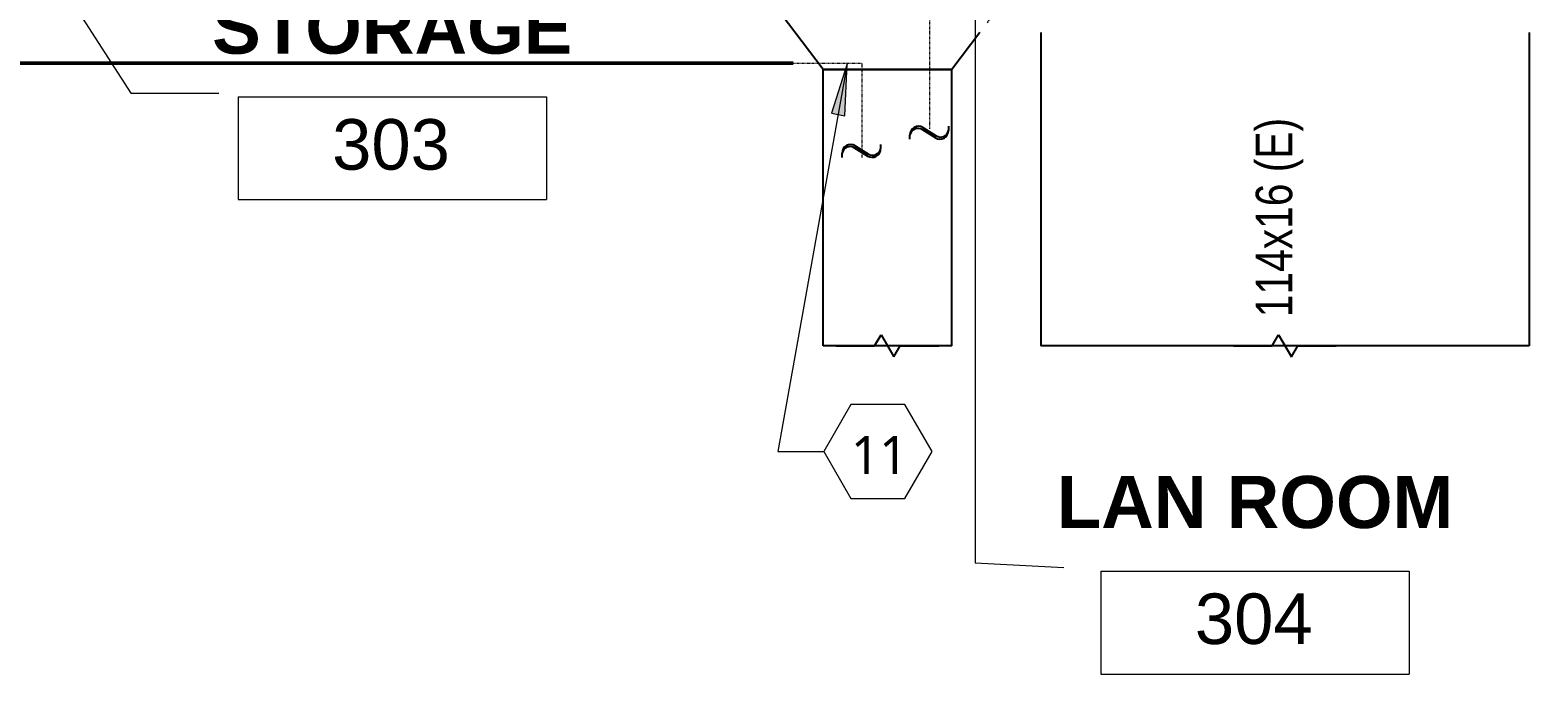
# Model space of a CAD drawing. Header units: inches. Extents: x 12453 to 15257, y -272 to 1517.
# Drawn here: x 14473.7 to 14823.7, y 86.4 to 236.8 of the extents above; entities that cross this region are included whole.
import ezdxf

# ---------------------------------------------------------------- set-up
doc = ezdxf.new("R2010")
doc.units = ezdxf.units.IN
doc.header["$MEASUREMENT"] = 0
doc.linetypes.add('Dash', pattern=[0.25, 0.125, -0.125])
doc.linetypes.add('Hidden 1_16_', pattern=[0.09374999999999999, 0.06249999999999999, -0.03124999999999999])
for name, color, linetype, lineweight in [('A-ANNO-NOTE', 131, 'Continuous', 20), ('A-AREA-IDEN', 2, 'Continuous', 20), ('A-DETL', 90, 'Continuous', 9), ('A-DETL-DEMO', 6, 'Continuous', 18), ('A-DETL-HDLN', 90, 'Dash', 9), ('M-HVAC-DUCT', 70, 'Continuous', 18), ('M-HVAC-DUCT-IDEN', 70, 'Continuous', 20)]:
    doc.layers.add(name, color=color, linetype=linetype, lineweight=lineweight)
doc.styles.add('Arial', font='arial.ttf', dxfattribs={"height": 11.80239520958082})
doc.styles.add('Arial_B', font='arialbd.ttf', dxfattribs={"height": 12.17707442258339})
doc.styles.add('Swis721 BT', font='swiss.ttf', dxfattribs={"width": 0.8, "height": 8.514637904468403})
doc.styles.add('Trebuchet MS', font='trebuc.ttf', dxfattribs={"height": 8.86153846153846})

# ---------------------------------------------------------------- blocks, each defined once
blk = doc.blocks.new('Rectangular Length Eccentric Transition - DTL - Standard-2771309-3RD FLOOR PLAN - NEW')
at = {"layer": 'A-DETL-DEMO', "linetype": 'Hidden 1_16_', "lineweight": 25}
blk.add_line((5.305957072410682, 29.12038852935803), (13.05595707241081, 23.25668894660414), dxfattribs=at)
at = {"layer": 'M-HVAC-DUCT', "lineweight": 25}
for p, q in [((3.288090286157626e-13, -32.00000000000026), (3.288090286157626e-13, 31.99999999999969)), ((3.287370375915088e-13, 31.9999999999997), (1.50000000000033, 31.9999999999997)), ((1.50000000000033, 31.9999999999997), (1.50000000000033, -32.00000000000026)), ((1.499999999999962, 31.99999999999978), (3.055957072410553, 30.82275292435116)), ((1.500000000000365, -32.00000000000014), (1.499999999999962, 31.99999999999978)), ((15.30595707241093, 21.55432455161101), (23.96875000000001, 14.99999999999985)), ((23.96875000000041, -15.00000000000026), (23.96875000000041, 14.99999999999975)), ((23.96875000000041, 14.99999999999975), (24.00000000000039, 14.99999999999975)), ((23.96875000000001, 14.99999999999985), (23.9687500000002, -15.00000000000019)), ((24.00000000000039, 14.99999999999975), (24.00000000000039, -15.00000000000025)), ((23.9687500000002, -15.00000000000019), (1.500000000000362, -32.00000000000014)), ((23.96875000000041, -15.00000000000026), (24.00000000000039, -15.00000000000026)), ((3.287370375915088e-13, -32.00000000000026), (1.50000000000033, -32.00000000000026))]:
    blk.add_line(p, q, dxfattribs=at)
blk = doc.blocks.new('Room Tag - Room Tag-84095-3RD FLOOR PLAN - NEW')
at = {"layer": 'A-AREA-IDEN'}
for p, q in [((-0.3749999999999999, -0.06249999999999998), (-0.3749999999999999, -0.3124999999999999)), ((-0.3749999999999999, -0.06249999999999998), (0.3749999999999999, -0.06249999999999998)), ((0.3749999999999999, -0.06249999999999998), (0.3749999999999999, -0.3124999999999999)), ((-0.3749999999999999, -0.3124999999999999), (0.3749999999999999, -0.3124999999999999))]:
    blk.add_line(p, q, dxfattribs=at)
blk = doc.blocks.new('Note Hexagon - Note Hexagon - _GPI_-1528888-3RD FLOOR PLAN - NEW')
at = {"layer": 'A-ANNO-NOTE'}
for p, q in [((-0.06936595791414911, 0.1146539663481912), (-0.1352839266641504, 0.000480695341454583)), ((0.06246997958585079, 0.1146539663481897), (-0.06936595791414911, 0.1146539663481912)), ((0.1283879483358497, 0.0004806953414513018), (0.06246997958585077, 0.1146539663481897)), ((-0.1352839266641504, 0.0004806953414545882), (-0.06936595791415202, -0.1136925756652837)), ((0.06246997958584775, -0.1136925756652856), (0.1283879483358497, 0.0004806953414513356)), ((-0.06936595791415205, -0.1136925756652837), (0.06246997958584773, -0.1136925756652856))]:
    blk.add_line(p, q, dxfattribs=at)

msp = doc.modelspace()

# ---------------------------------------------------------------- hatches: boundary and pattern name
at = {"layer": 'A-ANNO-NOTE'}
msp.add_hatch(color=256, dxfattribs=at).paths.add_polyline_path([(14664.51672342718, 228.8346187793252), (14660.84528703163, 217.301344416385), (14663.95541925066, 216.7440935484328)], flags=0)

# ---------------------------------------------------------------- linework, layer by layer
for p, q in [((14664.51672342718, 228.8346187793252), (14648.30195874639, 138.3366672138751)), ((14664.51672342718, 228.8346187793252), (14660.84528703163, 217.301344416385)), ((14663.95541925066, 216.7440935484328), (14664.51672342718, 228.8346187793252)), ((14660.84528703163, 217.301344416385), (14663.95541925066, 216.7440935484328)), ((14648.30195874639, 138.3366672138751), (14659.02379787549, 138.3366672138751))]:
    msp.add_line(p, q, dxfattribs=at)
at = {"layer": 'A-AREA-IDEN'}
for p, q in [((14694.36974084867, 262.4777241611191), (14694.36974084867, 112.3273087626836)), ((14479.03094685192, 250.3110235395158), (14497.20752029962, 221.991066130565)), ((14497.20752029962, 221.991066130565), (14517.77398879235, 221.9910661305651)), ((14694.36974084867, 112.3273087626836), (14715.09958257039, 111.2358788381551))]:
    msp.add_line(p, q, dxfattribs=at)
at = {"layer": 'A-DETL', "lineweight": 50}
msp.add_line((14288.92086986218, 229.0294559056493), (14651.92086986218, 229.0294559056481), dxfattribs=at)
at = {"layer": 'A-DETL', "lineweight": 25}
for p, q in [((14682.20934860607, 213.9732849320149), (14685.31024285528, 212.0454406336961)), ((14688.16065099801, 214.2702777896769), (14688.16065099801, 213.2702777896845)), ((14679.16065099801, 211.2702777896796), (14679.16065099801, 212.270277789672)), ((14685.11195339023, 211.5672706471651), (14682.01105914074, 213.4951149456616)), ((14663.32172512958, 207.0262503942586), (14663.32172512958, 208.0262503942509)), ((14669.27302752181, 207.3232432517441), (14666.17213327231, 209.2510875502406)), ((14666.37042273764, 209.7292575365939), (14669.47131698686, 207.8014132382751)), ((14672.32172512958, 210.0262503942558), (14672.32172512958, 209.0262503942635)), ((14670.91022126106, 163.0130450976386), (14672.41022126106, 165.6111213089926)), ((14672.41022126106, 165.6111213089932), (14675.41022126106, 160.414968886286)), ((14763.72854573061, 163.0130450976383), (14765.22854573061, 165.6111213089923)), ((14765.22854573061, 165.6111213089929), (14768.22854573061, 160.4149688862857)), ((14661.91022126106, 163.0130450976386), (14670.91022126106, 163.0130450976386)), ((14675.41022126106, 160.4149688862845), (14676.91022126106, 163.0130450976382)), ((14676.91022126106, 163.0130450976386), (14685.91022126106, 163.0130450976386)), ((14754.72854573061, 163.0130450976383), (14763.72854573061, 163.0130450976383)), ((14768.22854573061, 160.4149688862842), (14769.72854573061, 163.013045097638)), ((14769.72854573061, 163.0130450976383), (14778.72854573061, 163.0130450976383))]:
    msp.add_line(p, q, dxfattribs=at)
for centre, radius, start, end in [((14681.16065099801, 212.2702777896787), 2.000000000001295, 58.37558460056869, 180.0000000000834), ((14681.01271972029, 211.8893084132963), 1.890845371203012, 58.13053885388062, 168.3764239802758), ((14686.16065099801, 213.2702777896778), 2.000000000001278, 238.3755846100443, 8.345775484160269e-11), ((14686.30858227573, 213.6512471660602), 1.890845371203012, 238.1305388538759, 348.3764239802762), ((14665.32172512958, 208.0262503942577), 2.000000000001278, 58.37558460056906, 180.0000000000834), ((14665.17379385187, 207.6452810178753), 1.890845371203012, 58.13053885388049, 168.3764239802765), ((14670.32172512958, 209.0262503942567), 2.000000000001295, 238.3755846100443, 8.345775484160269e-11), ((14670.4696564073, 209.4072197706391), 1.890845371203012, 238.1305388538761, 348.3764239802755)]:
    msp.add_arc(centre, radius, start, end, dxfattribs=at)
at = {"layer": 'A-DETL-HDLN'}
for p, q in [((14683.75979573061, 315.9911357821698), (14683.75979573061, 213.678635782169)), ((14651.92086986218, 229.0294559056481), (14667.92086986218, 229.0294559056481)), ((14667.92086986218, 229.0294559056481), (14667.92086986218, 207.0262503942579))]:
    msp.add_line(p, q, dxfattribs=at)
at = {"layer": 'M-HVAC-DUCT', "lineweight": 25}
for p, q in [((14709.72854573061, 236.197754234489), (14709.72854573061, 163.0130450976382)), ((14823.72854573061, 236.1977542344938), (14823.72854573061, 163.0130450976382)), ((14658.91022126106, 227.5037113068988), (14688.91022126106, 227.5037113068988)), ((14658.91022126106, 163.0130450976382), (14658.91022126106, 227.5037113068988)), ((14688.91022126106, 163.0130450976382), (14688.91022126106, 227.5037113068988)), ((14688.91022126106, 163.0130450976382), (14658.91022126106, 163.0130450976382)), ((14823.72854573061, 163.0130450976382), (14709.72854573061, 163.0130450976382))]:
    msp.add_line(p, q, dxfattribs=at)

# ---------------------------------------------------------------- block references
at = {"layer": 'A-ANNO-NOTE', "xscale": 96, "yscale": 96, "zscale": 96}
msp.add_blockref('Note Hexagon - Note Hexagon - _GPI_-1528888-3RD FLOOR PLAN - NEW', (14672.01105483526, 138.2905204610958), dxfattribs=at)
at = {"layer": 'A-AREA-IDEN', "xscale": 95.99999999999994, "yscale": 95.99999999999994, "zscale": 95.99999999999994}
for p in [(14558.263281126, 227.1454868245331), (14759.72887490404, 116.3902995321231)]:
    msp.add_blockref('Room Tag - Room Tag-84095-3RD FLOOR PLAN - NEW', p, dxfattribs=at)
at = {"layer": 'M-HVAC-DUCT', "linetype": 'Hidden 1_16_', "lineweight": 25, "rotation": 270}
msp.add_blockref('Rectangular Length Eccentric Transition - DTL - Standard-2771309-3RD FLOOR PLAN - NEW', (14673.91022126106, 251.5037113068993), dxfattribs=at)

# ---------------------------------------------------------------- texts
at = {"layer": 'A-ANNO-NOTE', "lineweight": 9, "insert": (14672.01044425231, 141.9651645885901), "char_height": 8.861538461538458, "width": 15.33599999999999, "attachment_point": 2, "line_spacing_factor": 1.032838983050847, "style": 'Trebuchet MS'}
msp.add_mtext('11', dxfattribs=at)
at = {"layer": 'A-AREA-IDEN', "lineweight": 9, "attachment_point": 2, "line_spacing_factor": 0.9385317878468562}
for s, insert, char_height, width, style in [('STORAGE', (14558.27398879235, 243.3946722401329), 12.17707442258339, 97.19999999999987, 'Arial_B'), ('303', (14557.98795720352, 215.952396836468), 11.80239520958082, 32.83199999999996, 'Arial'), ('LAN ROOM', (14759.73958257039, 132.6394849477228), 12.17707442258339, 107.1359999999999, 'Arial_B'), ('304', (14759.45355098156, 105.1972095440579), 11.80239520958082, 32.83199999999996, 'Arial')]:
    msp.add_mtext(s, dxfattribs=dict(at, insert=insert, char_height=char_height, width=width, style=style))
at = {"layer": 'M-HVAC-DUCT-IDEN', "lineweight": 9, "insert": (14759.9175263102, 192.9586206385391), "char_height": 8.514637904468403, "width": 54.64799999999994, "attachment_point": 2, "rotation": 90, "line_spacing_factor": 1.006669768884753, "style": 'Swis721 BT'}
msp.add_mtext('114x16 (E)', dxfattribs=at)

doc.saveas('drawing.dxf')
